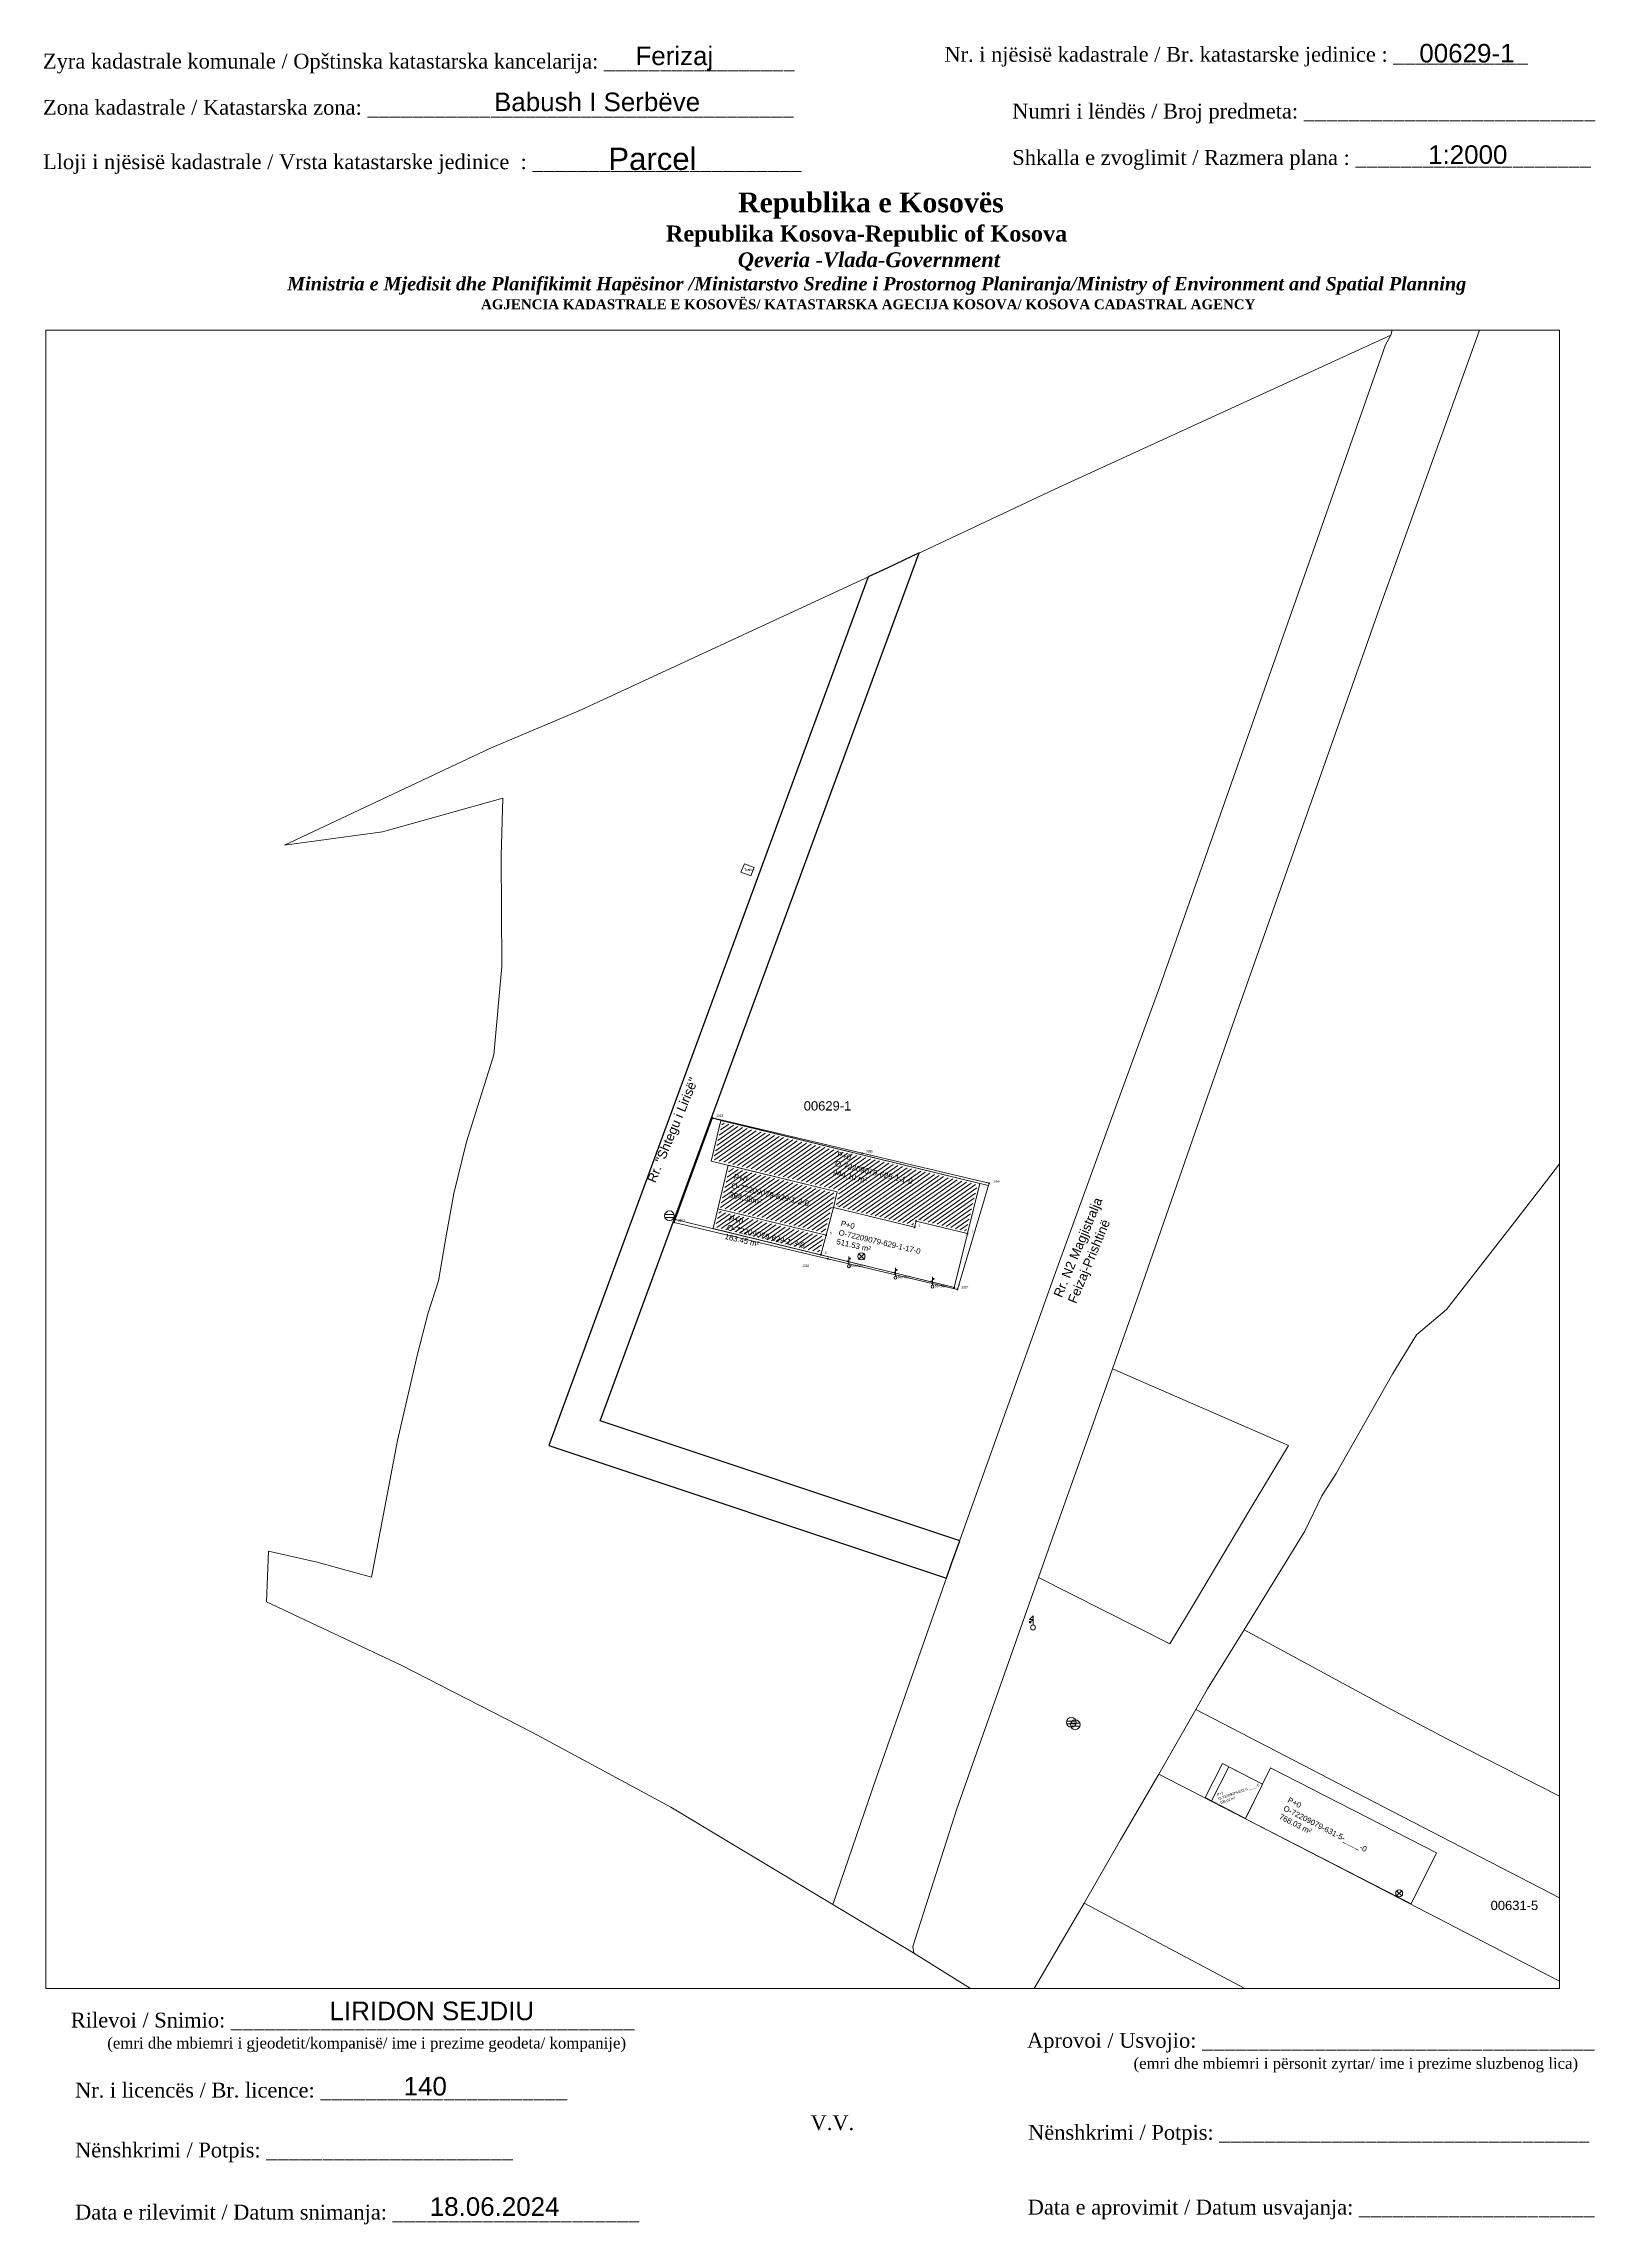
# Paper-space layout 'manual' of a CAD drawing. Header units: metres, sheet in millimetres. Extents: x 1 to 210, y 2 to 296.
# The model-space entities are those that its viewports show. They can reach past a viewport. Long polylines and large blocks are cut down to what shows.
import ezdxf
from ezdxf.enums import TextEntityAlignment as Align

# ---------------------------------------------------------------- set-up
doc = ezdxf.new("R2010")
doc.units = ezdxf.units.M
doc.linetypes.add('DASHED', pattern=[0.75, 0.5, -0.25])
doc.layers.get('0').update_dxf_attribs({"lineweight": 0})
for name, color, linetype in [('0-PARCEL-NUMBER-TEXT', 7, 'Continuous'), ('0-PARCELAT', 7, 'Continuous'), ('Etazha', 7, 'Continuous')]:
    doc.layers.add(name, color=color, linetype=linetype)
for name, color, linetype, lineweight in [('Bunar', 5, 'Continuous', 0), ('emrat e rrugeve', 7, 'Continuous', 0), ('kati 0', 1, 'Continuous', 0), ('kati 1', 111, 'Continuous', 0), ('kati 1 pikat terasa para', 222, 'Continuous', 0), ('kati 7 pikat', 233, 'Continuous', 0), ('Korniza e jashtme', 7, 'Continuous', 0), ('label', 1, 'Continuous', 0), ('ndarje', 52, 'Continuous', 0), ('Parcela baze', 7, 'Continuous', 0), ('Pikat Ndarjes', 1, 'Continuous', 0), ('Pikat shtyll ndriqimi', 40, 'Continuous', 0), ('Pikat zyrtare', 7, 'Continuous', 0), ('Puset fekali', 30, 'Continuous', 0), ('Shtyll elektrike', 7, 'Continuous', 0), ('Shtyll ndriqimi', 7, 'Continuous', 0)]:
    doc.layers.add(name, color=color, linetype=linetype, lineweight=lineweight)
doc.styles.get("Standard").update_dxf_attribs({"font": 'arial.ttf'})

# ---------------------------------------------------------------- blocks, each defined once
blk = doc.blocks.new('ACMAP_ANN_TEMPLATE_PIN-SUN')
blk.add_attdef('PIN', text='', height=2.5).set_placement((366708.21, 310584.18), align=Align.MIDDLE)
blk = doc.blocks.new('Settling Basin - PK ujrat e zeza')
at = {"color": 21, "lineweight": 0, "flags": 128}
for points in [[(-0.95, 0.27), (0.96, 0.27)], [(-0.95, -0.33), (0.96, -0.33)]]:
    blk.add_lwpolyline(points, dxfattribs=at)
at = {"color": 21, "lineweight": 0}
blk.add_circle((0, 0), 1, dxfattribs=at)
blk = doc.blocks.new('Puset_Kan_Atmosferik')
blk.add_blockref('Settling Basin - PK ujrat e zeza', (0, 0))
blk = doc.blocks.new('*U39', base_point=(7513399.422, 4700627.979, 603.101))
at = {"layer": 'Puset fekali', "color": 0, "linetype": 'ByBlock', "lineweight": -2, "xscale": 1.312499985891642, "yscale": 1.312499985891642, "zscale": 1.312499985891642}
blk.add_blockref('Puset_Kan_Atmosferik', (7513399.422, 4700627.979, 603.101), dxfattribs=at)
blk = doc.blocks.new('Marker Pnt')
at = {"flags": 128}
for points in [[(0.86, -0.86), (-0.86, 0.86)], [(0.86, 0.86), (-0.86, -0.86)]]:
    blk.add_lwpolyline(points, dxfattribs=at)
blk.add_circle((0, 0), 1)
blk = doc.blocks.new('*U40', base_point=(7513451.163, 4700617.055, 603.528))
at = {"layer": 'Bunar', "linetype": 'ByBlock', "lineweight": -2, "xscale": 0.937499990625, "yscale": 0.937499990625, "zscale": 0.937499990625}
blk.add_blockref('Marker Pnt', (7513451.163, 4700617.055, 603.528), dxfattribs=at)
blk = doc.blocks.new('*U41', base_point=(7513508.751, 4700490.876, 606.612))
at = {"layer": 'Puset fekali', "color": 0, "linetype": 'ByBlock', "lineweight": -2, "xscale": 1.312499985891642, "yscale": 1.312499985891642, "zscale": 1.312499985891642}
blk.add_blockref('Puset_Kan_Atmosferik', (7513508.751, 4700490.876, 606.612), dxfattribs=at)
blk = doc.blocks.new('*U42', base_point=(7513508.749, 4700490.88, 606.611))
at = {"layer": 'Puset fekali', "color": 0, "linetype": 'ByBlock', "lineweight": -2, "xscale": 1.312499985891642, "yscale": 1.312499985891642, "zscale": 1.312499985891642}
blk.add_blockref('Puset_Kan_Atmosferik', (7513508.749, 4700490.88, 606.611), dxfattribs=at)
blk = doc.blocks.new('*U43', base_point=(7513507.681, 4700491.483, 606.547))
at = {"layer": 'Puset fekali', "color": 0, "linetype": 'ByBlock', "lineweight": -2, "xscale": 1.312499985891642, "yscale": 1.312499985891642, "zscale": 1.312499985891642}
blk.add_blockref('Puset_Kan_Atmosferik', (7513507.681, 4700491.483, 606.547), dxfattribs=at)
blk = doc.blocks.new('Pole electricity_ Shtyllë Elekrike Druri - tension i lartë')
at = {"color": 1, "linetype": 'ByBlock', "lineweight": 0, "flags": 128}
for points in [[(0, 0.5), (0, 2.35), (-0.7, 1.65), (0, 1.65), (-0.7, 0.95)], [(-0.35, 0.95), (-0.7, 0.95), (-0.7, 1.3)]]:
    blk.add_lwpolyline(points, dxfattribs=at)
at = {"color": 1, "linetype": 'ByBlock', "lineweight": 0}
blk.add_circle((0, 0), 0.5, dxfattribs=at)
blk = doc.blocks.new('Shtylle_Elekrike_Druri')
at = {"color": 1, "lineweight": 0}
blk.add_blockref('Pole electricity_ Shtyllë Elekrike Druri - tension i lartë', (0, 0), dxfattribs=at)
blk = doc.blocks.new('*U44', base_point=(7513497.38, 4700517.056, 606.11))
at = {"layer": 'Shtyll elektrike', "color": 0, "linetype": 'ByBlock', "lineweight": -2, "xscale": 1.315789469239342, "yscale": 1.315789469239342, "zscale": 1.315789469239342}
blk.add_blockref('Shtylle_Elekrike_Druri', (7513497.38, 4700517.056, 606.11), dxfattribs=at)
blk = doc.blocks.new('*U92', base_point=(7513596.04, 4700445.41))
at = {"layer": 'Bunar', "linetype": 'ByBlock', "lineweight": -2, "xscale": 0.937499990625, "yscale": 0.937499990625, "zscale": 0.937499990625}
blk.add_blockref('Marker Pnt', (7513596.04, 4700445.41), dxfattribs=at)
blk = doc.blocks.new('Shtyll ndriqimi')
at = {"layer": 'Shtyll ndriqimi'}
for p, q in [((0, 0.58), (-0.11, 0.58)), ((0, 0.15), (0, 1.01)), ((0, 0.85), (0.11, 0.85))]:
    blk.add_line(p, q, dxfattribs=at)
for centre, radius in [((-0.11, 0.53), 0.05), ((0, 0), 0.15), ((0.11, 0.8), 0.05)]:
    blk.add_circle(centre, radius, dxfattribs=at)
blk = doc.blocks.new('*U98', base_point=(7513447.781, 4700614.374, 603.629))
at = {"layer": 'kati 7 pikat', "linetype": 'ByBlock', "lineweight": -2, "xscale": 2.596568450992629, "yscale": 2.596568450992629, "zscale": 2.596568450992629}
blk.add_blockref('Shtyll ndriqimi', (7513447.781, 4700614.374, 603.629), dxfattribs=at)
at = {"layer": 'label', "linetype": 'ByBlock', "insert": (7513448.37283, 4700614.524, 603.629), "char_height": 0.6, "attachment_point": 4}
blk.add_mtext('{\\C256;603.629}', dxfattribs=at)
blk = doc.blocks.new('*U102', base_point=(7513460.333, 4700611.313, 603.751))
at = {"layer": 'kati 7 pikat', "linetype": 'ByBlock', "lineweight": -2, "xscale": 2.596568450992629, "yscale": 2.596568450992629, "zscale": 2.596568450992629}
blk.add_blockref('Shtyll ndriqimi', (7513460.333, 4700611.313, 603.751), dxfattribs=at)
at = {"layer": 'label', "linetype": 'ByBlock', "insert": (7513460.92483, 4700611.463, 603.751), "char_height": 0.6, "attachment_point": 4}
blk.add_mtext('{\\C256;603.751}', dxfattribs=at)
blk = doc.blocks.new('*U104', base_point=(7513470.29, 4700608.877, 604.096))
at = {"layer": 'kati 7 pikat', "linetype": 'ByBlock', "lineweight": -2, "xscale": 2.596568450992629, "yscale": 2.596568450992629, "zscale": 2.596568450992629}
blk.add_blockref('Shtyll ndriqimi', (7513470.29, 4700608.877, 604.096), dxfattribs=at)
at = {"layer": 'label', "linetype": 'ByBlock', "insert": (7513470.88183, 4700609.027, 604.096), "char_height": 0.6, "attachment_point": 4}
blk.add_mtext('{\\C256;604.096}', dxfattribs=at)
blk = doc.blocks.new('*U124', base_point=(7513442.11, 4700616.41))
at = {"layer": 'Pikat zyrtare', "linetype": 'ByBlock', "lineweight": -2}
blk.add_line((7513442.11, 4700616.41), (7513442.11, 4700616.41), dxfattribs=at)
blk.add_circle((7513442.11, 4700616.41), 0.112, dxfattribs=at)
at = {"layer": 'Pikat zyrtare', "linetype": 'ByBlock', "insert": (7513435.22, 4700614.79), "char_height": 0.6, "attachment_point": 1}
blk.add_mtext('3352', dxfattribs=at)
blk = doc.blocks.new('*U125', base_point=(7513400.68, 4700626.21))
at = {"layer": 'Pikat zyrtare', "linetype": 'ByBlock', "lineweight": -2}
blk.add_line((7513400.68, 4700626.21), (7513400.68, 4700626.21), dxfattribs=at)
blk.add_circle((7513400.68, 4700626.21), 0.112, dxfattribs=at)
at = {"layer": 'Pikat zyrtare', "linetype": 'ByBlock', "insert": (7513401.74, 4700627.02), "char_height": 0.6, "attachment_point": 1}
blk.add_mtext('3353', dxfattribs=at)
blk = doc.blocks.new('*U126', base_point=(7513411, 4700654.39))
at = {"layer": 'Pikat zyrtare', "linetype": 'ByBlock', "lineweight": -2}
blk.add_line((7513411, 4700654.39), (7513411, 4700654.39), dxfattribs=at)
blk.add_circle((7513411, 4700654.39), 0.112, dxfattribs=at)
at = {"layer": 'Pikat zyrtare', "linetype": 'ByBlock', "insert": (7513412.05, 4700655.21), "char_height": 0.6, "attachment_point": 1}
blk.add_mtext('3354', dxfattribs=at)
blk = doc.blocks.new('*U127', base_point=(7513451.34, 4700644.85))
at = {"layer": 'Pikat zyrtare', "linetype": 'ByBlock', "lineweight": -2}
blk.add_line((7513451.34, 4700644.85), (7513451.34, 4700644.85), dxfattribs=at)
blk.add_circle((7513451.34, 4700644.85), 0.112, dxfattribs=at)
at = {"layer": 'Pikat zyrtare', "linetype": 'ByBlock', "insert": (7513452.39, 4700645.67), "char_height": 0.6, "attachment_point": 1}
blk.add_mtext('3355', dxfattribs=at)
blk = doc.blocks.new('*U128', base_point=(7513485.56, 4700636.76))
at = {"layer": 'Pikat zyrtare', "linetype": 'ByBlock', "lineweight": -2}
blk.add_line((7513485.56, 4700636.76), (7513485.56, 4700636.76), dxfattribs=at)
blk.add_circle((7513485.56, 4700636.76), 0.112, dxfattribs=at)
at = {"layer": 'Pikat zyrtare', "linetype": 'ByBlock', "insert": (7513486.61, 4700637.57), "char_height": 0.6, "attachment_point": 1}
blk.add_mtext('3356', dxfattribs=at)
blk = doc.blocks.new('*U129', base_point=(7513477.04, 4700608.15))
at = {"layer": 'Pikat zyrtare', "linetype": 'ByBlock', "lineweight": -2}
blk.add_line((7513477.04, 4700608.15), (7513477.04, 4700608.15), dxfattribs=at)
blk.add_circle((7513477.04, 4700608.15), 0.112, dxfattribs=at)
at = {"layer": 'Pikat zyrtare', "linetype": 'ByBlock', "insert": (7513478.09, 4700608.97), "char_height": 0.6, "attachment_point": 1}
blk.add_mtext('3357', dxfattribs=at)
blk = doc.blocks.new('*U130', base_point=(7513479.73, 4700623.19))
at = {"layer": 'Pikat Ndarjes', "linetype": 'ByBlock', "lineweight": -2}
blk.add_line((7513479.73, 4700623.19), (7513479.73, 4700623.19), dxfattribs=at)
blk.add_circle((7513479.73, 4700623.19), 0.131, dxfattribs=at)
at = {"layer": 'Pikat Ndarjes', "linetype": 'ByBlock', "insert": (7513480.8, 4700624), "char_height": 0.6, "attachment_point": 1}
blk.add_mtext('1', dxfattribs=at)
blk = doc.blocks.new('*U131', base_point=(7513465.89, 4700626.57))
at = {"layer": 'Pikat Ndarjes', "linetype": 'ByBlock', "lineweight": -2}
blk.add_line((7513465.89, 4700626.57), (7513465.89, 4700626.57), dxfattribs=at)
blk.add_circle((7513465.89, 4700626.57), 0.131, dxfattribs=at)
at = {"layer": 'Pikat Ndarjes', "linetype": 'ByBlock', "insert": (7513466.96, 4700627.38), "char_height": 0.6, "attachment_point": 1}
blk.add_mtext('2', dxfattribs=at)
blk = doc.blocks.new('*U132', base_point=(7513465.48, 4700624.87))
at = {"layer": 'Pikat Ndarjes', "linetype": 'ByBlock', "lineweight": -2}
blk.add_line((7513465.48, 4700624.87), (7513465.48, 4700624.87), dxfattribs=at)
blk.add_circle((7513465.48, 4700624.87), 0.131, dxfattribs=at)
at = {"layer": 'Pikat Ndarjes', "linetype": 'ByBlock', "insert": (7513466.55, 4700625.69), "char_height": 0.6, "attachment_point": 1}
blk.add_mtext('3', dxfattribs=at)
blk = doc.blocks.new('*U133', base_point=(7513443.61, 4700630.21))
at = {"layer": 'Pikat Ndarjes', "linetype": 'ByBlock', "lineweight": -2}
blk.add_line((7513443.61, 4700630.21), (7513443.61, 4700630.21), dxfattribs=at)
blk.add_circle((7513443.61, 4700630.21), 0.131, dxfattribs=at)
at = {"layer": 'Pikat Ndarjes', "linetype": 'ByBlock', "insert": (7513444.68, 4700631.03), "char_height": 0.6, "attachment_point": 1}
blk.add_mtext('4', dxfattribs=at)
blk = doc.blocks.new('*U134', base_point=(7513441.63, 4700622.75))
at = {"layer": 'Pikat Ndarjes', "linetype": 'ByBlock', "lineweight": -2}
blk.add_line((7513441.63, 4700622.75), (7513441.63, 4700622.75), dxfattribs=at)
blk.add_circle((7513441.63, 4700622.75), 0.131, dxfattribs=at)
at = {"layer": 'Pikat Ndarjes', "linetype": 'ByBlock', "insert": (7513442.69, 4700623.57), "char_height": 0.6, "attachment_point": 1}
blk.add_mtext('5', dxfattribs=at)
blk = doc.blocks.new('*U135', base_point=(7513440.23, 4700617.48))
at = {"layer": 'Pikat Ndarjes', "linetype": 'ByBlock', "lineweight": -2}
blk.add_line((7513440.23, 4700617.48), (7513440.23, 4700617.48), dxfattribs=at)
blk.add_circle((7513440.23, 4700617.48), 0.131, dxfattribs=at)
at = {"layer": 'Pikat Ndarjes', "linetype": 'ByBlock', "insert": (7513441.3, 4700618.29), "char_height": 0.6, "attachment_point": 1}
blk.add_mtext('6', dxfattribs=at)
blk = doc.blocks.new('*U136', base_point=(7513476.16, 4700608.66))
at = {"layer": 'Pikat Ndarjes', "linetype": 'ByBlock', "lineweight": -2}
blk.add_line((7513476.16, 4700608.66), (7513476.16, 4700608.66), dxfattribs=at)
blk.add_circle((7513476.16, 4700608.66), 0.131, dxfattribs=at)
at = {"layer": 'Pikat Ndarjes', "linetype": 'ByBlock', "insert": (7513477.23, 4700609.47), "char_height": 0.6, "attachment_point": 1}
blk.add_mtext('7', dxfattribs=at)

msp = doc.modelspace()

# ---------------------------------------------------------------- hatches: boundary and pattern name
at = {"layer": 'kati 0'}
h = msp.add_hatch(dxfattribs=at)
h.set_pattern_fill('ANSI31', color=252, scale=0.3, angle=350)
h.paths.add_polyline_path([(7513413.67, 4700653.08), (7513411.23, 4700643.11), (7513445.25, 4700634.81), (7513444.21, 4700630.58), (7513465.11, 4700625.48), (7513465.53, 4700627.17), (7513479.36, 4700623.79), (7513482.42, 4700636.31)])
h.paths.add_polyline_path([(7513465.83, 4700627.24), (7513468.45, 4700627.24), (7513468.45, 4700629.87), (7513465.83, 4700629.87)], flags=24)
h.paths.add_polyline_path([(7513457.04, 4700626.46), (7513459.66, 4700626.46), (7513459.66, 4700629.08), (7513457.04, 4700629.08)], flags=25)
h.paths.add_polyline_path([(7513443.89, 4700629.41), (7513446.51, 4700629.41), (7513446.51, 4700632.04), (7513443.89, 4700632.04)], flags=25)
h.paths.add_polyline_path([(7513444.9, 4700634.14), (7513447.51, 4700634.14), (7513447.51, 4700636.77), (7513444.9, 4700636.77)], flags=24)
h.paths.add_polyline_path([(7513415.74, 4700641.38), (7513419.35, 4700641.38), (7513419.35, 4700644.01), (7513415.74, 4700644.01)], flags=25)
h.paths.add_polyline_path([(7513442.61, 4700638.26), (7513464.26, 4700633.14), (7513466.13, 4700641.04), (7513444.48, 4700646.16)], flags=24)
h = msp.add_hatch(dxfattribs=at)
h.set_pattern_fill('ANSI31', color=252, scale=0.3, angle=350)
h.paths.add_polyline_path([(7513415.61, 4700641.01), (7513414.13, 4700634.72, -0.093356), (7513414.14, 4700634.65, -0.211877), (7513414.08, 4700634.51), (7513413.07, 4700630.21), (7513441.27, 4700623.36), (7513442.52, 4700628.05, -0.191104), (7513442.55, 4700628.19), (7513443.12, 4700630.33), (7513444.04, 4700634.07)])
h.paths.add_polyline_path([(7513440.33, 4700627.52), (7513442.95, 4700627.52), (7513442.95, 4700630.15), (7513440.33, 4700630.15)], flags=24)
h.paths.add_polyline_path([(7513435.6, 4700624.21), (7513440.97, 4700624.21), (7513440.97, 4700626.52), (7513435.6, 4700626.52)], flags=25)
h.paths.add_polyline_path([(7513435.66, 4700625.58), (7513441.9, 4700625.58), (7513441.9, 4700627.89), (7513435.66, 4700627.89)], flags=24)
h.paths.add_polyline_path([(7513414.7, 4700632.31), (7513436.34, 4700627.2), (7513438.21, 4700635.1), (7513416.56, 4700640.22)], flags=24)
h = msp.add_hatch(dxfattribs=at)
h.set_pattern_fill('ANSI31', color=252, scale=0.3, angle=350)
h.paths.add_polyline_path([(7513412.84, 4700629.24), (7513411.8, 4700624.9), (7513439.87, 4700618.08), (7513441.01, 4700622.39)])
h.paths.add_polyline_path([(7513437.99, 4700618.32), (7513440.61, 4700618.32), (7513440.61, 4700620.95), (7513437.99, 4700620.95)], flags=25)
h.paths.add_polyline_path([(7513411.9, 4700626.02), (7513414.52, 4700626.02), (7513414.52, 4700628.64), (7513411.9, 4700628.64)], flags=25)
h.paths.add_polyline_path([(7513413.42, 4700621.05), (7513435.14, 4700615.92), (7513437, 4700623.83), (7513415.29, 4700628.96)], flags=9)

# ---------------------------------------------------------------- linework, layer by layer
at = {"layer": '0-PARCELAT', "lineweight": 0}
for points in [[(7513621.5, 4700877.27), (7513591.25, 4700793.27), (7513578.23, 4700756.19), (7513552.31, 4700682.71), (7513540.37, 4700648.43), (7513540.37, 4700648.43), (7513525.45, 4700605.59), (7513518.79, 4700586.77), (7513512.13, 4700567.97), (7513503.73, 4700544.25), (7513498.86, 4700530.52), (7513497.3, 4700526.17), (7513476.84, 4700468.17), (7513465.02, 4700431.12), (7513465.25, 4700429.26), (7513464.52, 4700429.7), (7513443.45, 4700442.42), (7513455.16, 4700476.42), (7513475.45, 4700534.27), (7513503.4, 4700612.74), (7513518.92, 4700655.19), (7513531.56, 4700689.75), (7513571.05, 4700802.06), (7513592.36, 4700862.65), (7513593.77, 4700865.28), (7513598.19, 4700879.51)], [(7513644.4, 4700648.61), (7513635.76, 4700637.39), (7513626.53, 4700625.41), (7513608.76, 4700602.75), (7513600.7, 4700595.89), (7513594.33, 4700585.46), (7513580.45, 4700560.98), (7513579.07, 4700558.55), (7513575.24, 4700552.48), (7513570.6, 4700543.01), (7513554.25, 4700516.39), (7513544.37, 4700500.47), (7513541.27, 4700494.91), (7513531.28, 4700477.51), (7513520.99, 4700459.81), (7513511.12, 4700442.73), (7513507.24, 4700436.02), (7513493, 4700411.76)], [(7513489.18, 4700414.32), (7513468.63, 4700427.23), (7513465.25, 4700429.26), (7513465.02, 4700431.12), (7513476.84, 4700468.17), (7513497.3, 4700526.17), (7513498.86, 4700530.52), (7513498.86, 4700530.52), (7513534.25, 4700512.65), (7513541.12, 4700524.13), (7513555.85, 4700548.91), (7513566.18, 4700566.12), (7513518.79, 4700586.77), (7513525.45, 4700605.59), (7513540.37, 4700648.43), (7513552.31, 4700682.71), (7513578.23, 4700756.19), (7513591.25, 4700793.27), (7513621.5, 4700877.27)]]:
    msp.add_lwpolyline(points, dxfattribs=at)
for points in [[(7513503.25, 4700823.79), (7513593.77, 4700865.28), (7513592.36, 4700862.65), (7513571.05, 4700802.06), (7513531.56, 4700689.75), (7513518.92, 4700655.19), (7513503.4, 4700612.74), (7513475.45, 4700534.27), (7513455.16, 4700476.42), (7513443.45, 4700442.42), (7513442.58, 4700442.94), (7513399.81, 4700468.67), (7513381.81, 4700478.37), (7513362.52, 4700488.76), (7513327.17, 4700506.91), (7513290.84, 4700523.98), (7513291.36, 4700537.65), (7513304.51, 4700534.65), (7513319.1, 4700530.62), (7513326.16, 4700567.45), (7513331.48, 4700590.3), (7513334.42, 4700601.83), (7513337.21, 4700610.46), (7513339.21, 4700622.01), (7513341.29, 4700633.95), (7513344.7, 4700647.93), (7513352.1, 4700671.36), (7513354.28, 4700695.15), (7513354.11, 4700724.97), (7513354.54, 4700740.53), (7513322.1, 4700731.4), (7513295.68, 4700727.84), (7513351.18, 4700753.96), (7513375.41, 4700764.24), (7513458.3, 4700802.61), (7513503.25, 4700823.79)], [(7513554.25, 4700516.39), (7513591.94, 4700496), (7513609.02, 4700486.93), (7513645.54, 4700468.46), (7513653.39, 4700464.36), (7513685.02, 4700447.94), (7513729.3, 4700424.88), (7513770.73, 4700403.14), (7513817.95, 4700378.53), (7513819.43, 4700360.75), (7513820.36, 4700346.23), (7513652.29, 4700437.47), (7513591.66, 4700468.84), (7513541.27, 4700494.91), (7513544.37, 4700500.47), (7513554.25, 4700516.39)], [(7513591.66, 4700468.84), (7513652.29, 4700437.47), (7513642.6, 4700420.05), (7513583.42, 4700450.64), (7513531.28, 4700477.51), (7513541.27, 4700494.91), (7513591.66, 4700468.84)], [(7513859.83, 4700257.57), (7513511.12, 4700442.73), (7513520.99, 4700459.81), (7513531.28, 4700477.51), (7513583.42, 4700450.64), (7513642.6, 4700420.05), (7513712.24, 4700382.52), (7513759.41, 4700357.09), (7513821.42, 4700323.67), (7513821.58, 4700308.67), (7513821.58, 4700298.21), (7513865.48, 4700284.97), (7513866.43, 4700278.98), (7513865.48, 4700271.32), (7513859.83, 4700257.57)]]:
    msp.add_lwpolyline(points, close=True, dxfattribs=at)
at = {"layer": '0-PARCELAT', "flags": 128}
msp.add_lwpolyline([(7513466.74, 4700806.59), (7513458.3, 4700802.61), (7513452.96, 4700800.14), (7513366.9, 4700566.1), (7513474.06, 4700530.31), (7513475.45, 4700534.27), (7513477.64, 4700540.41), (7513380.76, 4700572.76)], close=True, dxfattribs=at)
at = {"layer": 'kati 0', "color": 252, "flags": 128}
for points, elevation in [([(7513443.61, 4700630.21), (7513465.48, 4700624.87), (7513465.89, 4700626.57), (7513479.73, 4700623.19), (7513483.03, 4700636.67), (7513413.3, 4700653.69), (7513410.62, 4700642.74), (7513444.64, 4700634.44)], 603.45), ([(7513444.64, 4700634.44), (7513415.24, 4700641.61), (7513412.46, 4700629.84), (7513441.63, 4700622.75), (7513443.61, 4700630.21)], 603.25), ([(7513441.63, 4700622.75), (7513412.46, 4700629.84), (7513411.2, 4700624.53), (7513440.23, 4700617.48)], 603.25)]:
    msp.add_lwpolyline(points, close=True, dxfattribs=dict(at, elevation=elevation))
at = {"layer": 'kati 0', "flags": 128}
for points in [[(7513479.73, 4700623.19), (7513465.89, 4700626.57), (7513465.48, 4700624.87), (7513443.61, 4700630.21), (7513441.63, 4700622.75), (7513440.23, 4700617.48), (7513476.16, 4700608.66)], [(7513559.21, 4700474.82), (7513554.65, 4700465.62), (7513545.5, 4700470.34), (7513550.16, 4700479.48)], [(7513561.39, 4700479.25), (7513554.63, 4700465.53), (7513599.31, 4700442.61), (7513606.07, 4700456.33)]]:
    msp.add_lwpolyline(points, close=True, dxfattribs=at)
at = {"layer": 'kati 1', "flags": 128}
msp.add_lwpolyline([(7513559.21, 4700474.82), (7513548.4, 4700480.38), (7513543.74, 4700471.24), (7513554.65, 4700465.62)], close=True, dxfattribs=at)
at = {"layer": 'kati 1 pikat terasa para', "flags": 128}
for points, elevation in [([(7513419.6, 4700722.86), (7513418.69, 4700720.59)], 602.43), ([(7513422.27, 4700721.81), (7513419.6, 4700722.86)], 602.44), ([(7513422.27, 4700721.81), (7513421.36, 4700719.54)], 602.43), ([(7513421.36, 4700719.54), (7513418.69, 4700720.59)], 602.43)]:
    msp.add_lwpolyline(points, dxfattribs=dict(at, elevation=elevation))
at = {"layer": 'ndarje', "flags": 128}
for points in [[(7513410.95, 4700654.26), (7513485.33, 4700636.11)], [(7513475.48, 4700608.85), (7513400.96, 4700626.97)]]:
    msp.add_lwpolyline(points, dxfattribs=at)
at = {"layer": 'Parcela baze'}
msp.add_lwpolyline([(7513442.11, 4700616.41), (7513400.69, 4700626.21), (7513411, 4700654.39), (7513451.34, 4700644.85), (7513485.56, 4700636.76), (7513477.04, 4700608.15)], close=True, dxfattribs=at)

# ---------------------------------------------------------------- block references
at = {"layer": '0-PARCEL-NUMBER-TEXT'}
for p, values in [((7146733.8, 4390073.42), {'PIN': '00629-1'}), ((7146918.88, 4389857.97), {'PIN': '00631-5'})]:
    msp.add_blockref('ACMAP_ANN_TEMPLATE_PIN-SUN', p, dxfattribs=at).add_auto_attribs(values)
at = {"layer": 'Bunar'}
for name, p in [('*U40', (7513451.16, 4700617.05, 603.53)), ('*U92', (7513596.04, 4700445.41))]:
    msp.add_blockref(name, p, dxfattribs=at)
at = {"layer": 'Pikat Ndarjes'}
for name, p in [('*U133', (7513443.61, 4700630.21)), ('*U134', (7513441.63, 4700622.75)), ('*U132', (7513465.48, 4700624.87)), ('*U131', (7513465.89, 4700626.57)), ('*U130', (7513479.73, 4700623.19)), ('*U135', (7513440.23, 4700617.48)), ('*U136', (7513476.16, 4700608.66))]:
    msp.add_blockref(name, p, dxfattribs=at)
at = {"layer": 'Pikat shtyll ndriqimi'}
for name, p in [('*U98', (7513447.78, 4700614.37, 603.63)), ('*U102', (7513460.33, 4700611.31, 603.75)), ('*U104', (7513470.29, 4700608.88, 604.1))]:
    msp.add_blockref(name, p, dxfattribs=at)
at = {"layer": 'Pikat zyrtare'}
for name, p in [('*U126', (7513411, 4700654.39)), ('*U127', (7513451.34, 4700644.85)), ('*U128', (7513485.56, 4700636.76)), ('*U125', (7513400.68, 4700626.21)), ('*U124', (7513442.11, 4700616.41)), ('*U129', (7513477.04, 4700608.15))]:
    msp.add_blockref(name, p, dxfattribs=at)
at = {"layer": 'Puset fekali'}
for name, p in [('*U39', (7513399.42, 4700627.98, 603.1)), ('*U43', (7513507.68, 4700491.48, 606.55)), ('*U41', (7513508.75, 4700490.88, 606.61)), ('*U42', (7513508.75, 4700490.88, 606.61))]:
    msp.add_blockref(name, p, dxfattribs=at)
at = {"layer": 'Shtyll elektrike'}
msp.add_blockref('*U44', (7513497.38, 4700517.06, 606.11), dxfattribs=at)

# ---------------------------------------------------------------- texts
at = {"layer": 'emrat e rrugeve', "linetype": 'DASHED', "attachment_point": 1}
for s, width, insert, char_height, rotation in [('Rr. "Shtegu i Lirisë"', 35.5316, (7513393.29, 4700637.63), 2.5, 67.40376), ('Rr. N2 Magjistralja Feizaj-Prishtinë', 35.5316, (7513502.81, 4700606.7), 2.5, 67.40376), ('P+0\\PO-72209079-629-1-17-0\\P511.53 m²', 35.5316, (7513445.81, 4700626.72), 1.5, 346.69558), ('P+1\\PO-72209079-631-5-____-0\\P105.02 m²', 11.6722, (7513546.84, 4700472.28), 0.7, 19.15765), ('P+0\\PO-72209079-631-5-____-0\\P768.03 m²', 35.5316, (7513566.49, 4700471.39), 1.5, 333.00184)]:
    msp.add_mtext_dynamic_manual_height_columns(s, width=width, gutter_width=1, heights=[0], dxfattribs=dict(at, insert=insert, char_height=char_height, rotation=rotation))
at = {"layer": 'Etazha', "color": 252, "char_height": 1.5, "attachment_point": 1, "rotation": 346.69558}
for s, width, insert in [('P+0\\PO-72209079-629-1-1-0\\P944.10 m²', 35.5316, (7513444.83, 4700645.29)), ('P+0\\PO-72209079-629-1-2-0\\P364.38m²', 26.2359, (7513416.91, 4700639.35)), ('P+0\\PO-72209079-629-1-3-0\\P163.45 m²', 25.281, (7513415.7, 4700628.08))]:
    msp.add_mtext_dynamic_manual_height_columns(s, width=width, gutter_width=1, heights=[0], dxfattribs=dict(at, insert=insert))
at = {"layer": 'kati 1 pikat terasa para', "insert": (7513419.51, 4700721.59), "char_height": 0.7, "attachment_point": 1}
msp.add_mtext_dynamic_manual_height_columns('Trafo', width=0.6801, gutter_width=1, heights=[0], dxfattribs=at)

psp = doc.layouts.new('manual')

# ---------------------------------------------------------------- texts
for s, p in [('00629-1', (185.93, 293.14)), ('Babush I Serbëve', (61.27, 286.58)), ('1:2000', (187.11, 279.48)), ('18.06.2024', (52.61, 3.02))]:
    psp.add_text(s, height=2.5).set_placement(p)
for s, insert, char_height, width, attachment_point in [('{\\fTimes New Roman|b0|i0|c0|p18;Zyra kadastrale komunale / Opštinska katastarska kancelarija: _________________}', (0.5, 294.32), 2, 100.6873, 1), ('Ferizaj', (85.56, 293.66), 2.5, 9.9735, 5), ('{\\fTimes New Roman|b0|i0|c0|p18;Nr. i njësisë kadastrale / Br. katastarske jedinice : ____________}', (121.94, 295.24), 2, 79.9484, 1), ('{\\fTimes New Roman|b0|i0|c0|p18;Zona kadastrale / Katastarska zona: ______________________________________}', (0.5, 288.1), 2, 100.6873, 1), ('{\\fTimes New Roman|b0|i0|c0|p18;Numri i lëndës / Broj predmeta: __________________________}', (131.09, 287.59), 2, 79.9484, 1), ('{\\fTimes New Roman|b0|i0|c0|p18;Lloji i njësisë kadastrale / Vrsta katastarske jedinice  : ________________________}', (0.5, 280.77), 2, 100.6873, 1), ('{\\fArial|b0|i0|c0|p34;Parcel}', (82.61, 280.14), 3, 11.2939, 5), ('{\\fTimes New Roman|b0|i0|c0|p18;Shkalla e zvoglimit / Razmera plana : _____________________}', (131.09, 281.34), 2, 79.9484, 1), ('{\\fBook Antiqua|b1|i0|c0|p18;\\H1.333x;\\W9.9595;        \\W1;Republika e Kosovës\\fTimes New Roman|b1|i0|c0|p18;\\P\\fBook Antiqua|b1|i0|c0|p18;\\H0.8125x;\\W9.575;         \\W1;Republika Kosova-Republic of Kosova\\fTimes New Roman|b1|i0|c0|p18;\\P\\fBook Antiqua|b1|i1|c0|p18;\\H0.9233x;\\W9.6517;           \\W1;Qeveria -Vlada-Government \\P\\fTimes New Roman|b1|i1|c0|p18;\\H0.9x;\\W9.5477;   \\W1;Ministria e Mjedisit dhe Planifikimit Hapësinor /Ministarstvo Sredine i Prostornog Planiranja/Ministry of Environment and Spatial Planning\\P\\fBook Antiqua|b1|i0|c0|p18;\\H0.7406x;\\W9.0561;          \\W1;AGJENCIA KADASTRALE E KOSOVËS/ KATASTARSKA AGECIJA KOSOVA/ KOSOVA CADASTRAL AGENCY}', (13.93, 275.62), 2, 191.8237, 1), ('{\\fTimes New Roman|b0|i0|c0|p18;Rilevoi / Snimio: ____________________________________\\P     \\H0.75x;(emri dhe mbiemri i gjeodetit/kompanisë/ ime i prezime geodeta/ kompanije)}', (42.22, 27.73), 2, 74.7958, 5), ('LIRIDON SEJDIU', (52.89, 30.61), 2.5, 27.1816, 5), ('{\\fTimes New Roman|b0|i0|c0|p18; Aprovoi / Usvojio: ___________________________________\\P                    \\H0.75x;(emri dhe mbiemri i përsonit zyrtar/ ime i prezime sluzbenog lica)}', (132.32, 27.66), 2, 83.344, 1), ('{\\fTimes New Roman|b0|i0|c0|p18;Nr. i licencës / Br. licence: ______________________\\P                                }', (4.82, 20.96), 2, 83.344, 1), ('140', (52, 20.47), 2.5, 5.3971, 5), ('{\\fTimes New Roman|b0|i0|c0|p18;V.V.                                 }', (106.85, 15.55), 2, 5.7076, 5), ('{\\fTimes New Roman|b0|i0|c0|p18; Nënshkrimi / Potpis: _________________________________}', (132.46, 15.27), 2, 83.344, 1), ('{\\fTimes New Roman|b0|i0|c0|p18;Nënshkrimi / Potpis: ______________________\\P                                 }', (4.82, 12.89), 2, 83.344, 1), ('{\\fTimes New Roman|b0|i0|c0|p18;Data e rilevimit / Datum snimanja: ______________________\\P                                 }', (4.82, 4.52), 2, 83.344, 1), ('{\\fTimes New Roman|b0|i0|c0|p18; Data e aprovimit / Datum usvajanja: _____________________}', (132.41, 5.19), 2, 83.344, 1)]:
    psp.add_mtext(s, dxfattribs=dict(insert=insert, char_height=char_height, width=width, attachment_point=attachment_point))

# ---------------------------------------------------------------- viewports
at = {"layer": 'Korniza e jashtme', "view_target_point": (370776.43, 310629.57)}
psp.add_viewport(center=(102.85, 145.34), size=(203.96, 223.425), view_center_point=(7142658.89, 4390013.58), view_height=446.85, dxfattribs=at)

doc.saveas('drawing.dxf')
